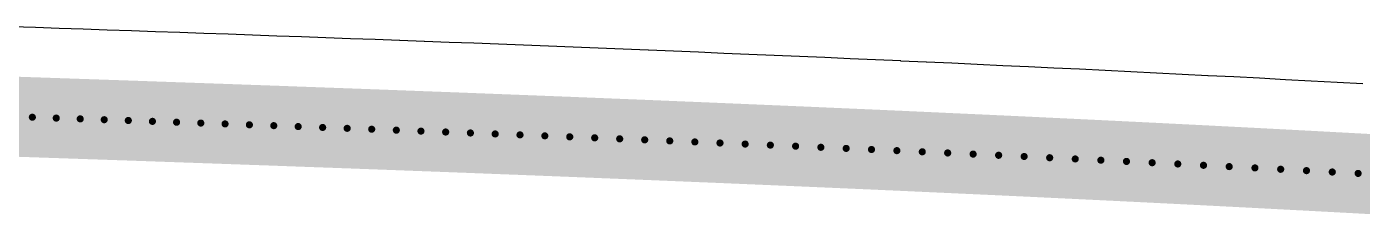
# Model space of a CAD drawing. Header units: millimetres. Extents: x -14 to 86, y -29 to 39.
# Drawn here: x 38.159 to 42.408, y -2.913 to -2.312 of the extents above; entities that cross this region are included whole.
import ezdxf

# ---------------------------------------------------------------- set-up
doc = ezdxf.new("R2010")
doc.units = ezdxf.units.MM
for name, color, linetype in [('BottomLayer', 5, 'Continuous'), ('KeepOutLayer', 6, 'Continuous'), ('Mechanical1', 6, 'Continuous'), ('TopLayer', 1, 'Continuous')]:
    doc.layers.add(name, color=color, linetype=linetype)

msp = doc.modelspace()

# ---------------------------------------------------------------- linework, layer by layer
at = {"layer": 'BottomLayer'}
for p, q in [((38.1869, -2.3145), (38.111, -2.3119)), ((38.263, -2.3171), (38.1869, -2.3145)), ((38.1869, -2.3145), (38.1869, -2.3145)), ((38.1869, -2.3145), (38.1869, -2.3145)), ((38.3392, -2.3197), (38.263, -2.3171)), ((38.263, -2.3171), (38.263, -2.3171)), ((38.263, -2.3171), (38.263, -2.3171)), ((38.3393, -2.3197), (38.3392, -2.3197)), ((38.4157, -2.3223), (38.3393, -2.3197)), ((38.3393, -2.3197), (38.3393, -2.3197)), ((38.4923, -2.3249), (38.4157, -2.3223)), ((38.4157, -2.3223), (38.4157, -2.3223)), ((38.4157, -2.3223), (38.4157, -2.3223)), ((38.4924, -2.3249), (38.4923, -2.3249)), ((38.4923, -2.3249), (38.4923, -2.3249)), ((38.5691, -2.3276), (38.4924, -2.3249)), ((38.646, -2.3303), (38.5691, -2.3276)), ((38.5691, -2.3276), (38.5691, -2.3276)), ((38.5691, -2.3276), (38.5691, -2.3276)), ((38.6461, -2.3303), (38.646, -2.3303)), ((38.7231, -2.333), (38.6461, -2.3303)), ((38.6461, -2.3303), (38.6461, -2.3303)), ((38.7232, -2.333), (38.7231, -2.333)), ((38.8004, -2.3357), (38.7232, -2.333)), ((38.7232, -2.333), (38.7232, -2.333)), ((38.8005, -2.3357), (38.8004, -2.3357)), ((38.8779, -2.3385), (38.8005, -2.3357)), ((38.8005, -2.3357), (38.8005, -2.3357)), ((38.9555, -2.3413), (38.8779, -2.3385)), ((38.8779, -2.3385), (38.8779, -2.3385)), ((38.8779, -2.3385), (38.8779, -2.3385)), ((39.0332, -2.3441), (38.9555, -2.3413)), ((38.9555, -2.3413), (38.9555, -2.3413)), ((38.9555, -2.3413), (38.9555, -2.3413)), ((39.0333, -2.3441), (39.0332, -2.3441)), ((39.0332, -2.3441), (39.0332, -2.3441)), ((39.1111, -2.3469), (39.0333, -2.3441)), ((39.1112, -2.3469), (39.1111, -2.3469)), ((39.1892, -2.3498), (39.1112, -2.3469)), ((39.1112, -2.3469), (39.1112, -2.3469)), ((39.2674, -2.3526), (39.1892, -2.3498)), ((39.1892, -2.3498), (39.1892, -2.3498)), ((39.1892, -2.3498), (39.1892, -2.3498)), ((39.2675, -2.3526), (39.2674, -2.3526)), ((39.2674, -2.3526), (39.2674, -2.3526)), ((39.3457, -2.3556), (39.2675, -2.3526)), ((39.3458, -2.3556), (39.3457, -2.3556)), ((39.4242, -2.3585), (39.3458, -2.3556)), ((39.3458, -2.3556), (39.3458, -2.3556)), ((39.4243, -2.3585), (39.4242, -2.3585)), ((39.5029, -2.3615), (39.4243, -2.3585)), ((39.4243, -2.3585), (39.4243, -2.3585)), ((39.5816, -2.3645), (39.5029, -2.3615)), ((39.5029, -2.3615), (39.5029, -2.3615)), ((39.5029, -2.3615), (39.5029, -2.3615)), ((39.5817, -2.3645), (39.5816, -2.3645)), ((39.6606, -2.3675), (39.5817, -2.3645)), ((39.5817, -2.3645), (39.5817, -2.3645)), ((39.6607, -2.3675), (39.6606, -2.3675)), ((39.6606, -2.3675), (39.6606, -2.3675)), ((39.7396, -2.3706), (39.6607, -2.3675)), ((39.7397, -2.3706), (39.7396, -2.3706)), ((39.8188, -2.3737), (39.7397, -2.3706)), ((39.7397, -2.3706), (39.7397, -2.3706)), ((39.8189, -2.3737), (39.8188, -2.3737)), ((39.8188, -2.3737), (39.8188, -2.3737)), ((39.8981, -2.3768), (39.8189, -2.3737)), ((39.8982, -2.3768), (39.8981, -2.3768)), ((39.9776, -2.3799), (39.8982, -2.3768)), ((39.8982, -2.3768), (39.8982, -2.3768)), ((39.9776, -2.38), (39.9776, -2.3799)), ((39.9777, -2.38), (39.9776, -2.38)), ((40.0571, -2.3831), (39.9777, -2.38)), ((40.0572, -2.3832), (40.0571, -2.3831)), ((40.1368, -2.3864), (40.0572, -2.3831)), ((40.0572, -2.3831), (40.0572, -2.3832)), ((40.1369, -2.3864), (40.1368, -2.3864)), ((40.2167, -2.3896), (40.1369, -2.3864)), ((40.1369, -2.3864), (40.1369, -2.3864)), ((40.2168, -2.3896), (40.2167, -2.3896)), ((40.2167, -2.3896), (40.2167, -2.3896)), ((40.2966, -2.3929), (40.2168, -2.3896)), ((40.2967, -2.3929), (40.2966, -2.3929)), ((40.3767, -2.3963), (40.2967, -2.3929)), ((40.2967, -2.3929), (40.2967, -2.3929)), ((40.3768, -2.3963), (40.3767, -2.3963)), ((40.3767, -2.3963), (40.3767, -2.3963)), ((40.4568, -2.3996), (40.3768, -2.3963)), ((40.4569, -2.3996), (40.4568, -2.3996)), ((40.5371, -2.403), (40.4569, -2.3996)), ((40.4569, -2.3996), (40.4569, -2.3996)), ((40.5372, -2.4031), (40.5371, -2.403)), ((40.6175, -2.4065), (40.5372, -2.403)), ((40.5372, -2.403), (40.5372, -2.4031)), ((40.6176, -2.4065), (40.6175, -2.4065)), ((40.698, -2.41), (40.6176, -2.4065)), ((40.6176, -2.4065), (40.6176, -2.4065)), ((40.6981, -2.41), (40.698, -2.41)), ((40.6982, -2.41), (40.6981, -2.41)), ((40.7787, -2.4135), (40.6982, -2.41)), ((40.7788, -2.4135), (40.7787, -2.4135)), ((40.7787, -2.4135), (40.7787, -2.4135)), ((40.8594, -2.417), (40.7788, -2.4135)), ((40.8594, -2.4171), (40.8594, -2.417)), ((40.8595, -2.4171), (40.8594, -2.4171)), ((40.9402, -2.4206), (40.8595, -2.4171)), ((40.9403, -2.4207), (40.9402, -2.4206)), ((41.0211, -2.4243), (40.9403, -2.4207)), ((40.9403, -2.4207), (40.9403, -2.4207)), ((41.0212, -2.4243), (41.0211, -2.4243)), ((41.0213, -2.4243), (41.0212, -2.4243)), ((41.1022, -2.428), (41.0213, -2.4243)), ((41.1023, -2.428), (41.1022, -2.428)), ((41.1022, -2.428), (41.1022, -2.428)), ((41.1833, -2.4317), (41.1023, -2.428)), ((41.1834, -2.4317), (41.1833, -2.4317)), ((41.1833, -2.4317), (41.1833, -2.4317)), ((41.2645, -2.4355), (41.1834, -2.4317)), ((41.2646, -2.4355), (41.2645, -2.4355)), ((41.3458, -2.4393), (41.2646, -2.4355)), ((41.2646, -2.4355), (41.2646, -2.4355)), ((41.3459, -2.4393), (41.3458, -2.4393)), ((41.4272, -2.4431), (41.3459, -2.4393)), ((41.3459, -2.4393), (41.3459, -2.4393)), ((41.4273, -2.4431), (41.4272, -2.4431)), ((41.5087, -2.447), (41.4273, -2.4431)), ((41.4273, -2.4431), (41.4273, -2.4431)), ((41.5088, -2.447), (41.5087, -2.447)), ((41.5902, -2.451), (41.5088, -2.447)), ((41.5088, -2.447), (41.5088, -2.447)), ((41.5903, -2.451), (41.5902, -2.451)), ((41.5904, -2.451), (41.5903, -2.451)), ((41.6719, -2.455), (41.5904, -2.451)), ((41.672, -2.455), (41.6719, -2.455)), ((41.7536, -2.459), (41.672, -2.455)), ((41.672, -2.455), (41.672, -2.455)), ((41.7537, -2.459), (41.7536, -2.459)), ((41.7538, -2.459), (41.7537, -2.459)), ((41.8354, -2.4631), (41.7538, -2.459)), ((41.8355, -2.4631), (41.8354, -2.4631)), ((41.8356, -2.4631), (41.8355, -2.4631)), ((41.9173, -2.4672), (41.8356, -2.4631)), ((41.9174, -2.4672), (41.9173, -2.4672)), ((41.9175, -2.4672), (41.9174, -2.4672)), ((41.9993, -2.4714), (41.9175, -2.4672)), ((41.9994, -2.4714), (41.9993, -2.4714)), ((41.9995, -2.4714), (41.9994, -2.4714)), ((42.0813, -2.4756), (41.9995, -2.4714)), ((42.0814, -2.4756), (42.0813, -2.4756)), ((42.0815, -2.4756), (42.0814, -2.4756)), ((42.1634, -2.4799), (42.0815, -2.4756)), ((42.1635, -2.4799), (42.1634, -2.4799)), ((42.1636, -2.4799), (42.1635, -2.4799)), ((42.2456, -2.4842), (42.1636, -2.4799)), ((42.2457, -2.4842), (42.2456, -2.4842)), ((42.2458, -2.4842), (42.2457, -2.4842)), ((42.3278, -2.4886), (42.2458, -2.4842)), ((42.3279, -2.4886), (42.3278, -2.4886)), ((42.328, -2.4886), (42.3279, -2.4886)), ((42.4102, -2.493), (42.328, -2.4886))]:
    msp.add_line(p, q, dxfattribs=at)
at = {"layer": 'KeepOutLayer', "const_width": 0.254}
for points in [[(38.0257, -2.5941), (38.1014, -2.5967)], [(38.1014, -2.5967), (38.1773, -2.5992)], [(38.1773, -2.5992), (38.2533, -2.6018)], [(38.2533, -2.6018), (38.3295, -2.6044)], [(38.3295, -2.6044), (38.4059, -2.607)], [(38.4059, -2.607), (38.4825, -2.6096)], [(38.4825, -2.6096), (38.5592, -2.6123)], [(38.5592, -2.6123), (38.6361, -2.615)], [(38.6361, -2.615), (38.7132, -2.6177)], [(38.7132, -2.6177), (38.7904, -2.6204)], [(38.7904, -2.6204), (38.8677, -2.6232)], [(38.8677, -2.6232), (38.9453, -2.6259)], [(38.9453, -2.6259), (39.0229, -2.6288)], [(39.0229, -2.6288), (39.1008, -2.6316)], [(39.1008, -2.6316), (39.1787, -2.6344)], [(39.1787, -2.6344), (39.2569, -2.6373)], [(39.2569, -2.6373), (39.3351, -2.6402)], [(39.3351, -2.6402), (39.4136, -2.6432)], [(39.4136, -2.6432), (39.4921, -2.6461)], [(39.4921, -2.6461), (39.5708, -2.6491)], [(39.5708, -2.6491), (39.6496, -2.6522)], [(39.6496, -2.6522), (39.7286, -2.6552)], [(39.7286, -2.6552), (39.8077, -2.6583)], [(39.8077, -2.6583), (39.8869, -2.6614)], [(39.8869, -2.6614), (39.9662, -2.6646)], [(39.9662, -2.6646), (40.0457, -2.6678)], [(40.0457, -2.6678), (40.1253, -2.671)], [(40.1253, -2.671), (40.205, -2.6743)], [(40.205, -2.6743), (40.2849, -2.6776)], [(40.2849, -2.6776), (40.3648, -2.6809)], [(40.3648, -2.6809), (40.4449, -2.6843)], [(40.4449, -2.6843), (40.525, -2.6877)], [(40.525, -2.6877), (40.6053, -2.6911)], [(40.6053, -2.6911), (40.6857, -2.6946)], [(40.6857, -2.6946), (40.7662, -2.6981)], [(40.7662, -2.6981), (40.8468, -2.7016)], [(40.8468, -2.7016), (40.9275, -2.7052)], [(40.9275, -2.7052), (41.0083, -2.7089)], [(41.0083, -2.7089), (41.0892, -2.7126)], [(41.0892, -2.7126), (41.1702, -2.7163)], [(41.1702, -2.7163), (41.2513, -2.72)], [(41.2513, -2.72), (41.3325, -2.7238)], [(41.3325, -2.7238), (41.4137, -2.7277)], [(41.4137, -2.7277), (41.4951, -2.7316)], [(41.4951, -2.7316), (41.5765, -2.7355)], [(41.5765, -2.7355), (41.658, -2.7395)], [(41.658, -2.7395), (41.7396, -2.7435)], [(41.7396, -2.7435), (41.8212, -2.7476)], [(41.8212, -2.7476), (41.903, -2.7517)], [(41.903, -2.7517), (41.9848, -2.7559)], [(41.9848, -2.7559), (42.0667, -2.7601)], [(42.0667, -2.7601), (42.1486, -2.7644)], [(42.1486, -2.7644), (42.2306, -2.7687)], [(42.2306, -2.7687), (42.3127, -2.7731)], [(42.3127, -2.7731), (42.3948, -2.7775)], [(42.3948, -2.7775), (42.477, -2.782)], [(42.477, -2.782), (42.5593, -2.7865)]]:
    msp.add_lwpolyline(points, dxfattribs=at)
at = {"layer": 'KeepOutLayer', "const_width": 0.127}
for points in [[(38.0379, -2.5967, 1), (38.1649, -2.5967, 1)], [(38.0379, -2.5967, 1), (38.1649, -2.5967, 1)], [(38.1138, -2.5992, 1), (38.2408, -2.5992, 1)], [(38.1138, -2.5992, 1), (38.2408, -2.5992, 1)], [(38.1898, -2.6018, 1), (38.3168, -2.6018, 1)], [(38.1898, -2.6018, 1), (38.3168, -2.6018, 1)], [(38.266, -2.6044, 1), (38.393, -2.6044, 1)], [(38.266, -2.6044, 1), (38.393, -2.6044, 1)], [(38.3424, -2.607, 1), (38.4694, -2.607, 1)], [(38.3424, -2.607, 1), (38.4694, -2.607, 1)], [(38.419, -2.6096, 1), (38.546, -2.6096, 1)], [(38.419, -2.6096, 1), (38.546, -2.6096, 1)], [(38.4957, -2.6123, 1), (38.6227, -2.6123, 1)], [(38.4957, -2.6123, 1), (38.6227, -2.6123, 1)], [(38.5726, -2.615, 1), (38.6996, -2.615, 1)], [(38.5726, -2.615, 1), (38.6996, -2.615, 1)], [(38.6497, -2.6177, 1), (38.7767, -2.6177, 1)], [(38.6497, -2.6177, 1), (38.7767, -2.6177, 1)], [(38.7269, -2.6204, 1), (38.8539, -2.6204, 1)], [(38.7269, -2.6204, 1), (38.8539, -2.6204, 1)], [(38.8042, -2.6232, 1), (38.9312, -2.6232, 1)], [(38.8042, -2.6232, 1), (38.9312, -2.6232, 1)], [(38.8818, -2.6259, 1), (39.0088, -2.6259, 1)], [(38.8818, -2.6259, 1), (39.0088, -2.6259, 1)], [(38.9594, -2.6288, 1), (39.0864, -2.6288, 1)], [(38.9594, -2.6288, 1), (39.0864, -2.6288, 1)], [(39.0373, -2.6316, 1), (39.1643, -2.6316, 1)], [(39.0373, -2.6316, 1), (39.1643, -2.6316, 1)], [(39.1152, -2.6344, 1), (39.2422, -2.6344, 1)], [(39.1152, -2.6344, 1), (39.2422, -2.6344, 1)], [(39.1934, -2.6373, 1), (39.3204, -2.6373, 1)], [(39.1934, -2.6373, 1), (39.3204, -2.6373, 1)], [(39.2716, -2.6402, 1), (39.3986, -2.6402, 1)], [(39.2716, -2.6402, 1), (39.3986, -2.6402, 1)], [(39.3501, -2.6432, 1), (39.4771, -2.6432, 1)], [(39.3501, -2.6432, 1), (39.4771, -2.6432, 1)], [(39.4286, -2.6461, 1), (39.5556, -2.6461, 1)], [(39.4286, -2.6461, 1), (39.5556, -2.6461, 1)], [(39.5073, -2.6491, 1), (39.6343, -2.6491, 1)], [(39.5073, -2.6491, 1), (39.6343, -2.6491, 1)], [(39.5861, -2.6522, 1), (39.7131, -2.6522, 1)], [(39.5861, -2.6522, 1), (39.7131, -2.6522, 1)], [(39.6651, -2.6552, 1), (39.7921, -2.6552, 1)], [(39.6651, -2.6552, 1), (39.7921, -2.6552, 1)], [(39.7442, -2.6583, 1), (39.8712, -2.6583, 1)], [(39.7442, -2.6583, 1), (39.8712, -2.6583, 1)], [(39.8234, -2.6614, 1), (39.9504, -2.6614, 1)], [(39.8234, -2.6614, 1), (39.9504, -2.6614, 1)], [(39.9027, -2.6646, 1), (40.0297, -2.6646, 1)], [(39.9027, -2.6646, 1), (40.0297, -2.6646, 1)], [(39.9822, -2.6678, 1), (40.1092, -2.6678, 1)], [(39.9822, -2.6678, 1), (40.1092, -2.6678, 1)], [(40.0618, -2.671, 1), (40.1888, -2.671, 1)], [(40.0618, -2.671, 1), (40.1888, -2.671, 1)], [(40.1415, -2.6743, 1), (40.2685, -2.6743, 1)], [(40.1415, -2.6743, 1), (40.2685, -2.6743, 1)], [(40.2214, -2.6776, 1), (40.3484, -2.6776, 1)], [(40.2214, -2.6776, 1), (40.3484, -2.6776, 1)], [(40.3013, -2.6809, 1), (40.4283, -2.6809, 1)], [(40.3013, -2.6809, 1), (40.4283, -2.6809, 1)], [(40.3814, -2.6843, 1), (40.5084, -2.6843, 1)], [(40.3814, -2.6843, 1), (40.5084, -2.6843, 1)], [(40.4615, -2.6877, 1), (40.5885, -2.6877, 1)], [(40.4615, -2.6877, 1), (40.5885, -2.6877, 1)], [(40.5418, -2.6911, 1), (40.6688, -2.6911, 1)], [(40.5418, -2.6911, 1), (40.6688, -2.6911, 1)], [(40.6222, -2.6946, 1), (40.7492, -2.6946, 1)], [(40.6222, -2.6946, 1), (40.7492, -2.6946, 1)], [(40.7027, -2.6981, 1), (40.8297, -2.6981, 1)], [(40.7027, -2.6981, 1), (40.8297, -2.6981, 1)], [(40.7833, -2.7016, 1), (40.9103, -2.7016, 1)], [(40.7833, -2.7016, 1), (40.9103, -2.7016, 1)], [(40.864, -2.7052, 1), (40.991, -2.7052, 1)], [(40.864, -2.7052, 1), (40.991, -2.7052, 1)], [(40.9448, -2.7089, 1), (41.0718, -2.7089, 1)], [(40.9448, -2.7089, 1), (41.0718, -2.7089, 1)], [(41.0257, -2.7126, 1), (41.1527, -2.7126, 1)], [(41.0257, -2.7126, 1), (41.1527, -2.7126, 1)], [(41.1067, -2.7163, 1), (41.2337, -2.7163, 1)], [(41.1067, -2.7163, 1), (41.2337, -2.7163, 1)], [(41.1878, -2.72, 1), (41.3148, -2.72, 1)], [(41.1878, -2.72, 1), (41.3148, -2.72, 1)], [(41.269, -2.7238, 1), (41.396, -2.7238, 1)], [(41.269, -2.7238, 1), (41.396, -2.7238, 1)], [(41.3502, -2.7277, 1), (41.4772, -2.7277, 1)], [(41.3502, -2.7277, 1), (41.4772, -2.7277, 1)], [(41.4316, -2.7316, 1), (41.5586, -2.7316, 1)], [(41.4316, -2.7316, 1), (41.5586, -2.7316, 1)], [(41.513, -2.7355, 1), (41.64, -2.7355, 1)], [(41.513, -2.7355, 1), (41.64, -2.7355, 1)], [(41.5945, -2.7395, 1), (41.7215, -2.7395, 1)], [(41.5945, -2.7395, 1), (41.7215, -2.7395, 1)], [(41.6761, -2.7435, 1), (41.8031, -2.7435, 1)], [(41.6761, -2.7435, 1), (41.8031, -2.7435, 1)], [(41.7577, -2.7476, 1), (41.8847, -2.7476, 1)], [(41.7577, -2.7476, 1), (41.8847, -2.7476, 1)], [(41.8395, -2.7517, 1), (41.9665, -2.7517, 1)], [(41.8395, -2.7517, 1), (41.9665, -2.7517, 1)], [(41.9213, -2.7559, 1), (42.0483, -2.7559, 1)], [(41.9213, -2.7559, 1), (42.0483, -2.7559, 1)], [(42.0032, -2.7601, 1), (42.1302, -2.7601, 1)], [(42.0032, -2.7601, 1), (42.1302, -2.7601, 1)], [(42.0851, -2.7644, 1), (42.2121, -2.7644, 1)], [(42.0851, -2.7644, 1), (42.2121, -2.7644, 1)], [(42.1671, -2.7687, 1), (42.2941, -2.7687, 1)], [(42.1671, -2.7687, 1), (42.2941, -2.7687, 1)], [(42.2492, -2.7731, 1), (42.3762, -2.7731, 1)], [(42.2492, -2.7731, 1), (42.3762, -2.7731, 1)], [(42.3313, -2.7775, 1), (42.4583, -2.7775, 1)], [(42.3313, -2.7775, 1), (42.4583, -2.7775, 1)], [(42.4135, -2.782, 1), (42.5405, -2.782, 1)], [(42.4135, -2.782, 1), (42.5405, -2.782, 1)]]:
    msp.add_lwpolyline(points, format="xyb", close=True, dxfattribs=at)
at = {"layer": 'Mechanical1', "const_width": 0.0227}
for points in [[(38.1014, -2.5967), (38.1773, -2.5992)], [(38.1773, -2.5992), (38.2533, -2.6018)], [(38.2533, -2.6018), (38.3295, -2.6044)], [(38.3295, -2.6044), (38.4059, -2.607)], [(38.4059, -2.607), (38.4825, -2.6096)], [(38.4825, -2.6096), (38.5592, -2.6123)], [(38.5592, -2.6123), (38.6361, -2.615)], [(38.6361, -2.615), (38.7132, -2.6177)], [(38.7132, -2.6177), (38.7904, -2.6204)], [(38.7904, -2.6204), (38.8677, -2.6232)], [(38.8677, -2.6232), (38.9453, -2.6259)], [(38.9453, -2.6259), (39.0229, -2.6288)], [(39.0229, -2.6288), (39.1008, -2.6316)], [(39.1008, -2.6316), (39.1787, -2.6344)], [(39.1787, -2.6344), (39.2569, -2.6373)], [(39.2569, -2.6373), (39.3351, -2.6402)], [(39.3351, -2.6402), (39.4136, -2.6432)], [(39.4136, -2.6432), (39.4921, -2.6461)], [(39.4921, -2.6461), (39.5708, -2.6491)], [(39.5708, -2.6491), (39.6496, -2.6522)], [(39.6496, -2.6522), (39.7286, -2.6552)], [(39.7286, -2.6552), (39.8077, -2.6583)], [(39.8077, -2.6583), (39.8869, -2.6614)], [(39.8869, -2.6614), (39.9662, -2.6646)], [(39.9662, -2.6646), (40.0457, -2.6678)], [(40.0457, -2.6678), (40.1253, -2.671)], [(40.1253, -2.671), (40.205, -2.6743)], [(40.205, -2.6743), (40.2849, -2.6776)], [(40.2849, -2.6776), (40.3648, -2.6809)], [(40.3648, -2.6809), (40.4449, -2.6843)], [(40.4449, -2.6843), (40.525, -2.6877)], [(40.525, -2.6877), (40.6053, -2.6911)], [(40.6053, -2.6911), (40.6857, -2.6946)], [(40.6857, -2.6946), (40.7662, -2.6981)], [(40.7662, -2.6981), (40.8468, -2.7016)], [(40.8468, -2.7016), (40.9275, -2.7052)], [(40.9275, -2.7052), (41.0083, -2.7089)], [(41.0083, -2.7089), (41.0892, -2.7126)], [(41.0892, -2.7126), (41.1702, -2.7163)], [(41.1702, -2.7163), (41.2513, -2.72)], [(41.2513, -2.72), (41.3325, -2.7238)], [(41.3325, -2.7238), (41.4137, -2.7277)], [(41.4137, -2.7277), (41.4951, -2.7316)], [(41.4951, -2.7316), (41.5765, -2.7355)], [(41.5765, -2.7355), (41.658, -2.7395)], [(41.658, -2.7395), (41.7396, -2.7435)], [(41.7396, -2.7435), (41.8212, -2.7476)], [(41.8212, -2.7476), (41.903, -2.7517)], [(41.903, -2.7517), (41.9848, -2.7559)], [(41.9848, -2.7559), (42.0667, -2.7601)], [(42.0667, -2.7601), (42.1486, -2.7644)], [(42.1486, -2.7644), (42.2306, -2.7687)], [(42.2306, -2.7687), (42.3127, -2.7731)], [(42.3127, -2.7731), (42.3948, -2.7775)], [(42.3948, -2.7775), (42.477, -2.782)]]:
    msp.add_lwpolyline(points, dxfattribs=at)
at = {"layer": 'Mechanical1', "const_width": 0.0113}
for points in [[(38.1716, -2.5992, 1), (38.1829, -2.5992, 1)], [(38.1716, -2.5992, 1), (38.1829, -2.5992, 1)], [(38.2476, -2.6018, 1), (38.259, -2.6018, 1)], [(38.2476, -2.6018, 1), (38.259, -2.6018, 1)], [(38.3239, -2.6044, 1), (38.3352, -2.6044, 1)], [(38.3239, -2.6044, 1), (38.3352, -2.6044, 1)], [(38.4003, -2.607, 1), (38.4116, -2.607, 1)], [(38.4003, -2.607, 1), (38.4116, -2.607, 1)], [(38.4768, -2.6096, 1), (38.4882, -2.6096, 1)], [(38.4768, -2.6096, 1), (38.4882, -2.6096, 1)], [(38.5535, -2.6123, 1), (38.5649, -2.6123, 1)], [(38.5535, -2.6123, 1), (38.5649, -2.6123, 1)], [(38.6304, -2.615, 1), (38.6418, -2.615, 1)], [(38.6304, -2.615, 1), (38.6418, -2.615, 1)], [(38.7075, -2.6177, 1), (38.7188, -2.6177, 1)], [(38.7075, -2.6177, 1), (38.7188, -2.6177, 1)], [(38.7847, -2.6204, 1), (38.796, -2.6204, 1)], [(38.7847, -2.6204, 1), (38.796, -2.6204, 1)], [(38.8621, -2.6232, 1), (38.8734, -2.6232, 1)], [(38.8621, -2.6232, 1), (38.8734, -2.6232, 1)], [(38.9396, -2.6259, 1), (38.9509, -2.6259, 1)], [(38.9396, -2.6259, 1), (38.9509, -2.6259, 1)], [(39.0173, -2.6288, 1), (39.0286, -2.6288, 1)], [(39.0173, -2.6288, 1), (39.0286, -2.6288, 1)], [(39.0951, -2.6316, 1), (39.1064, -2.6316, 1)], [(39.0951, -2.6316, 1), (39.1064, -2.6316, 1)], [(39.1731, -2.6344, 1), (39.1844, -2.6344, 1)], [(39.1731, -2.6344, 1), (39.1844, -2.6344, 1)], [(39.2512, -2.6373, 1), (39.2625, -2.6373, 1)], [(39.2512, -2.6373, 1), (39.2625, -2.6373, 1)], [(39.3295, -2.6402, 1), (39.3408, -2.6402, 1)], [(39.3295, -2.6402, 1), (39.3408, -2.6402, 1)], [(39.4079, -2.6432, 1), (39.4192, -2.6432, 1)], [(39.4079, -2.6432, 1), (39.4192, -2.6432, 1)], [(39.4864, -2.6461, 1), (39.4978, -2.6461, 1)], [(39.4864, -2.6461, 1), (39.4978, -2.6461, 1)], [(39.5651, -2.6491, 1), (39.5765, -2.6491, 1)], [(39.5651, -2.6491, 1), (39.5765, -2.6491, 1)], [(39.6439, -2.6522, 1), (39.6553, -2.6522, 1)], [(39.6439, -2.6522, 1), (39.6553, -2.6522, 1)], [(39.7229, -2.6552, 1), (39.7343, -2.6552, 1)], [(39.7229, -2.6552, 1), (39.7343, -2.6552, 1)], [(39.802, -2.6583, 1), (39.8133, -2.6583, 1)], [(39.802, -2.6583, 1), (39.8133, -2.6583, 1)], [(39.8812, -2.6614, 1), (39.8926, -2.6614, 1)], [(39.8812, -2.6614, 1), (39.8926, -2.6614, 1)], [(39.9606, -2.6646, 1), (39.9719, -2.6646, 1)], [(39.9606, -2.6646, 1), (39.9719, -2.6646, 1)], [(40.04, -2.6678, 1), (40.0514, -2.6678, 1)], [(40.04, -2.6678, 1), (40.0514, -2.6678, 1)], [(40.1196, -2.671, 1), (40.131, -2.671, 1)], [(40.1196, -2.671, 1), (40.131, -2.671, 1)], [(40.1994, -2.6743, 1), (40.2107, -2.6743, 1)], [(40.1994, -2.6743, 1), (40.2107, -2.6743, 1)], [(40.2792, -2.6776, 1), (40.2905, -2.6776, 1)], [(40.2792, -2.6776, 1), (40.2905, -2.6776, 1)], [(40.3591, -2.6809, 1), (40.3705, -2.6809, 1)], [(40.3591, -2.6809, 1), (40.3705, -2.6809, 1)], [(40.4392, -2.6843, 1), (40.4505, -2.6843, 1)], [(40.4392, -2.6843, 1), (40.4505, -2.6843, 1)], [(40.5194, -2.6877, 1), (40.5307, -2.6877, 1)], [(40.5194, -2.6877, 1), (40.5307, -2.6877, 1)], [(40.5997, -2.6911, 1), (40.611, -2.6911, 1)], [(40.5997, -2.6911, 1), (40.611, -2.6911, 1)], [(40.6801, -2.6946, 1), (40.6914, -2.6946, 1)], [(40.6801, -2.6946, 1), (40.6914, -2.6946, 1)], [(40.7606, -2.6981, 1), (40.7719, -2.6981, 1)], [(40.7606, -2.6981, 1), (40.7719, -2.6981, 1)], [(40.8412, -2.7016, 1), (40.8525, -2.7016, 1)], [(40.8412, -2.7016, 1), (40.8525, -2.7016, 1)], [(40.9219, -2.7052, 1), (40.9332, -2.7052, 1)], [(40.9219, -2.7052, 1), (40.9332, -2.7052, 1)], [(41.0027, -2.7089, 1), (41.014, -2.7089, 1)], [(41.0027, -2.7089, 1), (41.014, -2.7089, 1)], [(41.0835, -2.7126, 1), (41.0949, -2.7126, 1)], [(41.0835, -2.7126, 1), (41.0949, -2.7126, 1)], [(41.1645, -2.7163, 1), (41.1759, -2.7163, 1)], [(41.1645, -2.7163, 1), (41.1759, -2.7163, 1)], [(41.2456, -2.72, 1), (41.257, -2.72, 1)], [(41.2456, -2.72, 1), (41.257, -2.72, 1)], [(41.3268, -2.7238, 1), (41.3381, -2.7238, 1)], [(41.3268, -2.7238, 1), (41.3381, -2.7238, 1)], [(41.408, -2.7277, 1), (41.4194, -2.7277, 1)], [(41.408, -2.7277, 1), (41.4194, -2.7277, 1)], [(41.4894, -2.7316, 1), (41.5007, -2.7316, 1)], [(41.4894, -2.7316, 1), (41.5007, -2.7316, 1)], [(41.5708, -2.7355, 1), (41.5822, -2.7355, 1)], [(41.5708, -2.7355, 1), (41.5822, -2.7355, 1)], [(41.6523, -2.7395, 1), (41.6637, -2.7395, 1)], [(41.6523, -2.7395, 1), (41.6637, -2.7395, 1)], [(41.7339, -2.7435, 1), (41.7453, -2.7435, 1)], [(41.7339, -2.7435, 1), (41.7453, -2.7435, 1)], [(41.8156, -2.7476, 1), (41.8269, -2.7476, 1)], [(41.8156, -2.7476, 1), (41.8269, -2.7476, 1)], [(41.8973, -2.7517, 1), (41.9087, -2.7517, 1)], [(41.8973, -2.7517, 1), (41.9087, -2.7517, 1)], [(41.9791, -2.7559, 1), (41.9905, -2.7559, 1)], [(41.9791, -2.7559, 1), (41.9905, -2.7559, 1)], [(42.061, -2.7601, 1), (42.0723, -2.7601, 1)], [(42.061, -2.7601, 1), (42.0723, -2.7601, 1)], [(42.1429, -2.7644, 1), (42.1543, -2.7644, 1)], [(42.1429, -2.7644, 1), (42.1543, -2.7644, 1)], [(42.225, -2.7687, 1), (42.2363, -2.7687, 1)], [(42.225, -2.7687, 1), (42.2363, -2.7687, 1)], [(42.307, -2.7731, 1), (42.3184, -2.7731, 1)], [(42.307, -2.7731, 1), (42.3184, -2.7731, 1)], [(42.3892, -2.7775, 1), (42.4005, -2.7775, 1)], [(42.3892, -2.7775, 1), (42.4005, -2.7775, 1)]]:
    msp.add_lwpolyline(points, format="xyb", close=True, dxfattribs=at)
at = {"layer": 'TopLayer'}
for p, q in [((38.1869, -2.3145), (38.111, -2.3119)), ((38.263, -2.3171), (38.1869, -2.3145)), ((38.1869, -2.3145), (38.1869, -2.3145)), ((38.1869, -2.3145), (38.1869, -2.3145)), ((38.3392, -2.3197), (38.263, -2.3171)), ((38.263, -2.3171), (38.263, -2.3171)), ((38.263, -2.3171), (38.263, -2.3171)), ((38.3393, -2.3197), (38.3392, -2.3197)), ((38.4157, -2.3223), (38.3393, -2.3197)), ((38.3393, -2.3197), (38.3393, -2.3197)), ((38.4923, -2.3249), (38.4157, -2.3223)), ((38.4157, -2.3223), (38.4157, -2.3223)), ((38.4157, -2.3223), (38.4157, -2.3223)), ((38.4924, -2.3249), (38.4923, -2.3249)), ((38.4923, -2.3249), (38.4923, -2.3249)), ((38.5691, -2.3276), (38.4924, -2.3249)), ((38.646, -2.3303), (38.5691, -2.3276)), ((38.5691, -2.3276), (38.5691, -2.3276)), ((38.5691, -2.3276), (38.5691, -2.3276)), ((38.6461, -2.3303), (38.646, -2.3303)), ((38.7231, -2.333), (38.6461, -2.3303)), ((38.6461, -2.3303), (38.6461, -2.3303)), ((38.7232, -2.333), (38.7231, -2.333)), ((38.8004, -2.3357), (38.7232, -2.333)), ((38.7232, -2.333), (38.7232, -2.333)), ((38.8005, -2.3357), (38.8004, -2.3357)), ((38.8779, -2.3385), (38.8005, -2.3357)), ((38.8005, -2.3357), (38.8005, -2.3357)), ((38.9555, -2.3413), (38.8779, -2.3385)), ((38.8779, -2.3385), (38.8779, -2.3385)), ((38.8779, -2.3385), (38.8779, -2.3385)), ((39.0332, -2.3441), (38.9555, -2.3413)), ((38.9555, -2.3413), (38.9555, -2.3413)), ((38.9555, -2.3413), (38.9555, -2.3413)), ((39.0333, -2.3441), (39.0332, -2.3441)), ((39.0332, -2.3441), (39.0332, -2.3441)), ((39.1111, -2.3469), (39.0333, -2.3441)), ((39.1112, -2.3469), (39.1111, -2.3469)), ((39.1892, -2.3498), (39.1112, -2.3469)), ((39.1112, -2.3469), (39.1112, -2.3469)), ((39.2674, -2.3526), (39.1892, -2.3498)), ((39.1892, -2.3498), (39.1892, -2.3498)), ((39.1892, -2.3498), (39.1892, -2.3498)), ((39.2675, -2.3526), (39.2674, -2.3526)), ((39.2674, -2.3526), (39.2674, -2.3526)), ((39.3457, -2.3556), (39.2675, -2.3526)), ((39.3458, -2.3556), (39.3457, -2.3556)), ((39.4242, -2.3585), (39.3458, -2.3556)), ((39.3458, -2.3556), (39.3458, -2.3556)), ((39.4243, -2.3585), (39.4242, -2.3585)), ((39.5029, -2.3615), (39.4243, -2.3585)), ((39.4243, -2.3585), (39.4243, -2.3585)), ((39.5816, -2.3645), (39.5029, -2.3615)), ((39.5029, -2.3615), (39.5029, -2.3615)), ((39.5029, -2.3615), (39.5029, -2.3615)), ((39.5817, -2.3645), (39.5816, -2.3645)), ((39.6606, -2.3675), (39.5817, -2.3645)), ((39.5817, -2.3645), (39.5817, -2.3645)), ((39.6607, -2.3675), (39.6606, -2.3675)), ((39.6606, -2.3675), (39.6606, -2.3675)), ((39.7396, -2.3706), (39.6607, -2.3675)), ((39.7397, -2.3706), (39.7396, -2.3706)), ((39.8188, -2.3737), (39.7397, -2.3706)), ((39.7397, -2.3706), (39.7397, -2.3706)), ((39.8189, -2.3737), (39.8188, -2.3737)), ((39.8188, -2.3737), (39.8188, -2.3737)), ((39.8981, -2.3768), (39.8189, -2.3737)), ((39.8982, -2.3768), (39.8981, -2.3768)), ((39.9776, -2.3799), (39.8982, -2.3768)), ((39.8982, -2.3768), (39.8982, -2.3768)), ((39.9776, -2.38), (39.9776, -2.3799)), ((39.9777, -2.38), (39.9776, -2.38)), ((40.0571, -2.3831), (39.9777, -2.38)), ((40.0572, -2.3832), (40.0571, -2.3831)), ((40.1368, -2.3864), (40.0572, -2.3831)), ((40.0572, -2.3831), (40.0572, -2.3832)), ((40.1369, -2.3864), (40.1368, -2.3864)), ((40.2167, -2.3896), (40.1369, -2.3864)), ((40.1369, -2.3864), (40.1369, -2.3864)), ((40.2168, -2.3896), (40.2167, -2.3896)), ((40.2167, -2.3896), (40.2167, -2.3896)), ((40.2966, -2.3929), (40.2168, -2.3896)), ((40.2967, -2.3929), (40.2966, -2.3929)), ((40.3767, -2.3963), (40.2967, -2.3929)), ((40.2967, -2.3929), (40.2967, -2.3929)), ((40.3768, -2.3963), (40.3767, -2.3963)), ((40.3767, -2.3963), (40.3767, -2.3963)), ((40.4568, -2.3996), (40.3768, -2.3963)), ((40.4569, -2.3996), (40.4568, -2.3996)), ((40.5371, -2.403), (40.4569, -2.3996)), ((40.4569, -2.3996), (40.4569, -2.3996)), ((40.5372, -2.4031), (40.5371, -2.403)), ((40.6175, -2.4065), (40.5372, -2.403)), ((40.5372, -2.403), (40.5372, -2.4031)), ((40.6176, -2.4065), (40.6175, -2.4065)), ((40.698, -2.41), (40.6176, -2.4065)), ((40.6176, -2.4065), (40.6176, -2.4065)), ((40.6981, -2.41), (40.698, -2.41)), ((40.6982, -2.41), (40.6981, -2.41)), ((40.7787, -2.4135), (40.6982, -2.41)), ((40.7788, -2.4135), (40.7787, -2.4135)), ((40.7787, -2.4135), (40.7787, -2.4135)), ((40.8594, -2.417), (40.7788, -2.4135)), ((40.8594, -2.4171), (40.8594, -2.417)), ((40.8595, -2.4171), (40.8594, -2.4171)), ((40.9402, -2.4206), (40.8595, -2.4171)), ((40.9403, -2.4207), (40.9402, -2.4206)), ((41.0211, -2.4243), (40.9403, -2.4207)), ((40.9403, -2.4207), (40.9403, -2.4207)), ((41.0212, -2.4243), (41.0211, -2.4243)), ((41.0213, -2.4243), (41.0212, -2.4243)), ((41.1022, -2.428), (41.0213, -2.4243)), ((41.1023, -2.428), (41.1022, -2.428)), ((41.1022, -2.428), (41.1022, -2.428)), ((41.1833, -2.4317), (41.1023, -2.428)), ((41.1834, -2.4317), (41.1833, -2.4317)), ((41.1833, -2.4317), (41.1833, -2.4317)), ((41.2645, -2.4355), (41.1834, -2.4317)), ((41.2646, -2.4355), (41.2645, -2.4355)), ((41.3458, -2.4393), (41.2646, -2.4355)), ((41.2646, -2.4355), (41.2646, -2.4355)), ((41.3459, -2.4393), (41.3458, -2.4393)), ((41.4272, -2.4431), (41.3459, -2.4393)), ((41.3459, -2.4393), (41.3459, -2.4393)), ((41.4273, -2.4431), (41.4272, -2.4431)), ((41.5087, -2.447), (41.4273, -2.4431)), ((41.4273, -2.4431), (41.4273, -2.4431)), ((41.5088, -2.447), (41.5087, -2.447)), ((41.5902, -2.451), (41.5088, -2.447)), ((41.5088, -2.447), (41.5088, -2.447)), ((41.5903, -2.451), (41.5902, -2.451)), ((41.5904, -2.451), (41.5903, -2.451)), ((41.6719, -2.455), (41.5904, -2.451)), ((41.672, -2.455), (41.6719, -2.455)), ((41.7536, -2.459), (41.672, -2.455)), ((41.672, -2.455), (41.672, -2.455)), ((41.7537, -2.459), (41.7536, -2.459)), ((41.7538, -2.459), (41.7537, -2.459)), ((41.8354, -2.4631), (41.7538, -2.459)), ((41.8355, -2.4631), (41.8354, -2.4631)), ((41.8356, -2.4631), (41.8355, -2.4631)), ((41.9173, -2.4672), (41.8356, -2.4631)), ((41.9174, -2.4672), (41.9173, -2.4672)), ((41.9175, -2.4672), (41.9174, -2.4672)), ((41.9993, -2.4714), (41.9175, -2.4672)), ((41.9994, -2.4714), (41.9993, -2.4714)), ((41.9995, -2.4714), (41.9994, -2.4714)), ((42.0813, -2.4756), (41.9995, -2.4714)), ((42.0814, -2.4756), (42.0813, -2.4756)), ((42.0815, -2.4756), (42.0814, -2.4756)), ((42.1634, -2.4799), (42.0815, -2.4756)), ((42.1635, -2.4799), (42.1634, -2.4799)), ((42.1636, -2.4799), (42.1635, -2.4799)), ((42.2456, -2.4842), (42.1636, -2.4799)), ((42.2457, -2.4842), (42.2456, -2.4842)), ((42.2458, -2.4842), (42.2457, -2.4842)), ((42.3278, -2.4886), (42.2458, -2.4842)), ((42.3279, -2.4886), (42.3278, -2.4886)), ((42.328, -2.4886), (42.3279, -2.4886)), ((42.4102, -2.493), (42.328, -2.4886))]:
    msp.add_line(p, q, dxfattribs=at)

doc.saveas('drawing.dxf')
